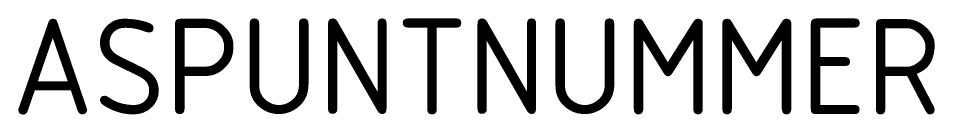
# Model space of a CAD drawing. Header units: metres. Extents: x -12 to 12, y -1.3 to 1.3.
import ezdxf
from ezdxf.enums import TextEntityAlignment as Align

# ---------------------------------------------------------------- set-up
doc = ezdxf.new("R2010")
doc.units = ezdxf.units.M
doc.styles.add('NLCS-ISO', font='NLCS-ISO.ttf')

msp = doc.modelspace()

# ---------------------------------------------------------------- texts
at = {"style": 'NLCS-ISO'}
msp.add_attdef('ASPUNTNUMMER', text='***', height=2.5, dxfattribs=at).set_placement((0, 0), align=Align.MIDDLE)

doc.saveas('drawing.dxf')
